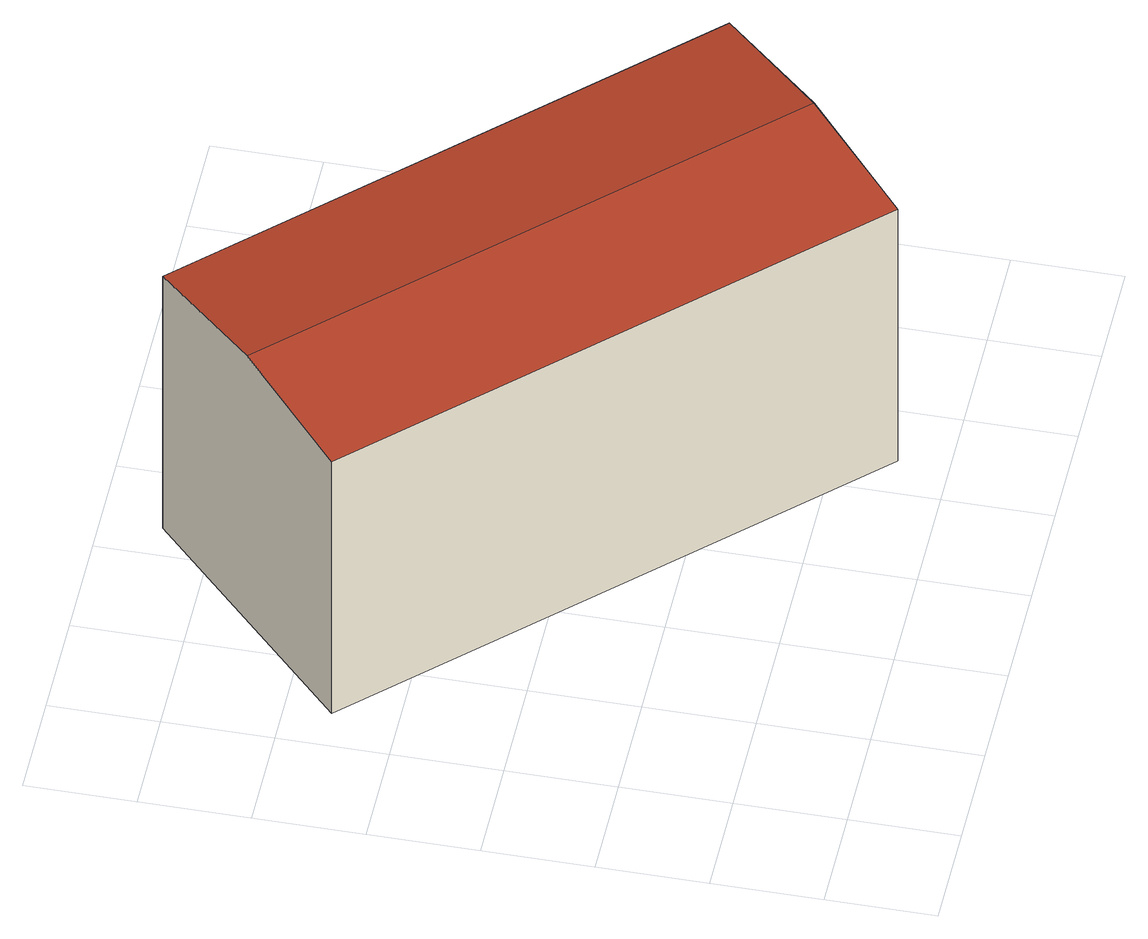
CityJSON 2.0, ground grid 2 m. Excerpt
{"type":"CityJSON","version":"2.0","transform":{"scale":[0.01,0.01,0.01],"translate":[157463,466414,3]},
"CityObjects":{
"building1":{"type":"Building","attributes":{"b3_bag_bag_overlap":0,"b3_bouwlagen":3,"b3_dak_type":"slanted","b3_extrusie":"standard","b3_h_dak_50p":9.13,"b3_h_dak_70p":9.14,"b3_h_dak_max":9.38,"b3_h_dak_min":6.18,"b3_h_maaiveld":3.13,"b3_is_glas_dak":false,"b3_kas_warenhuis":false,"b3_kwaliteitsindicator":true,"b3_mutatie_ahn3_ahn4":false,"b3_mutatie_ahn4_ahn5":false,"b3_n_nok":0,"b3_n_vlakken":3,"b3_opp_buitenmuur":65.79,"b3_opp_dak_plat":62.15,"b3_opp_dak_schuin":0,"b3_opp_grond":62.15,"b3_opp_scheidingsmuur":126.4,"b3_rmse_lod12":1.38,"b3_rmse_lod13":1.38,"b3_rmse_lod22":0.729,"b3_t_run":33,"b3_val3dity_lod12":"[]","b3_val3dity_lod13":"[]","b3_val3dity_lod22":"[]","b3_volume_lod12":373.69,"b3_volume_lod13":373.69,"b3_volume_lod22":344.55,"geconstateerd":false,"oorspronkelijkbouwjaar":2010,"status":"Pand in gebruik"},"children":["building1-1"]},
"building1-1":{"type":"BuildingPart","parents":["building1"],"geometry":[{"type":"Solid","lod":"2.2","boundaries":[[[[0,1,2,3]],[[4,5,6,1,0]],[[7,6,5,8]],[[6,7,2,1]],[[7,8,9,3,2]],[[4,9,8,5]],[[9,4,0,3]]]],"semantics":{"surfaces":[{"type":"GroundSurface"},{"type":"WallSurface"},{"type":"RoofSurface"}],"values":[[0,1,2,1,1,2,1]]}}]}
},
"vertices":[
[1270,465,13],[880,91,13],[80,917,13],[468,1292,13],[1270,465,615],[1076,277,646],[880,91,615],[80,917,615],[274,1105,646],[468,1292,615]
]}
